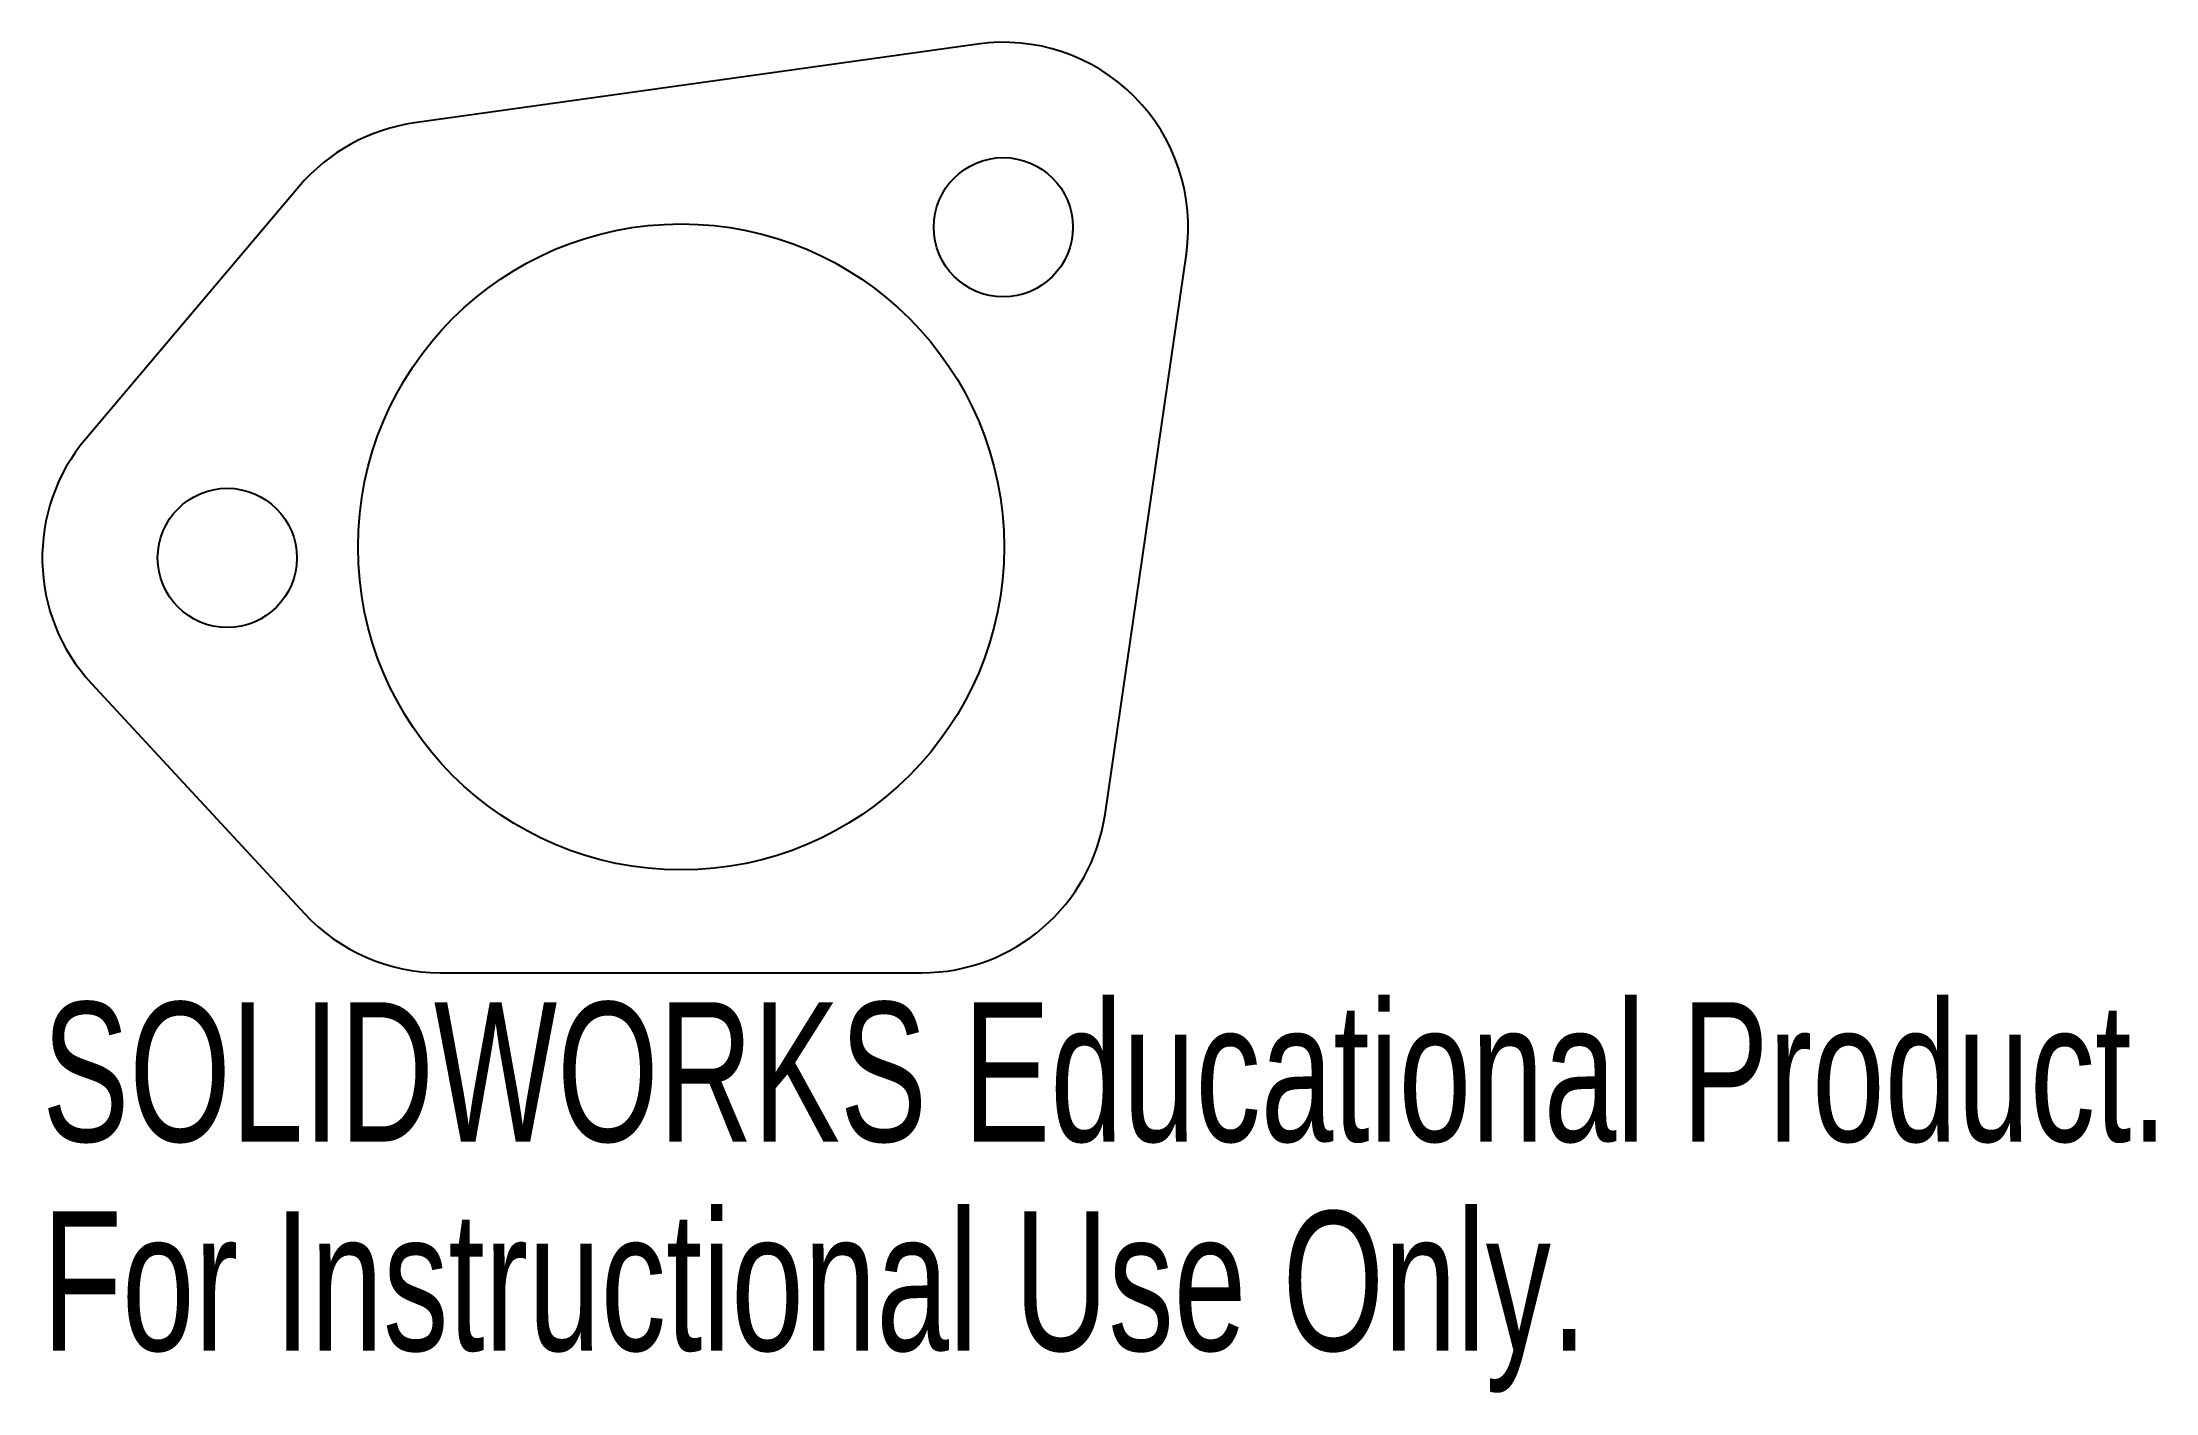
# Model space of a CAD drawing. Header units: millimetres. Extents: x -22.1 to 51.1, y -29.3 to 17.5.
import ezdxf

# ---------------------------------------------------------------- set-up
doc = ezdxf.new("R2010")
doc.units = ezdxf.units.MM
doc.styles.add('SLDTEXTSTYLE0', font='TXT', dxfattribs={"width": 0.7})

msp = doc.modelspace()

# ---------------------------------------------------------------- linework, layer by layer
at = {"color": 7, "linetype": 'Continuous', "lineweight": 25}
for p, q in [((10.28, 17.436), (-9.24, 14.701)), ((-13.246, 12.491), (-20.629, 3.763)), ((14.697, -9.271), (17.517, 10.165)), ((-20.438, -4.737), (-13.055, -12.708)), ((-8.35, -14.763), (8.35, -14.763))]:
    msp.add_line(p, q, dxfattribs=at)
for centre, radius in [((11.17, 11.086), 2.413), ((0, 0), 11.2), ((-15.733, -0.379), 2.413)]:
    msp.add_circle(centre, radius, dxfattribs=at)
for centre, start, end in [((11.17, 11.086), 351.74289, 97.97731), ((-8.35, 8.35), 97.97731, 139.77539), ((-15.733, -0.379), 139.77539, 222.80633), ((8.35, -8.35), 270, 351.74289), ((-8.35, -8.35), 222.80633, 270)]:
    msp.add_arc(centre, 6.413, start, end, dxfattribs=at)

# ---------------------------------------------------------------- texts
at = {"color": 7, "linetype": 'Continuous', "char_height": 4.83362, "attachment_point": 1, "style": 'SLDTEXTSTYLE0'}
for s, insert in [('SOLIDWORKS Educational Product.', (-22.146, -15.783)), ('For Instructional Use Only.', (-22.146, -23.033))]:
    msp.add_mtext(s, dxfattribs=dict(at, insert=insert))

doc.saveas('drawing.dxf')
